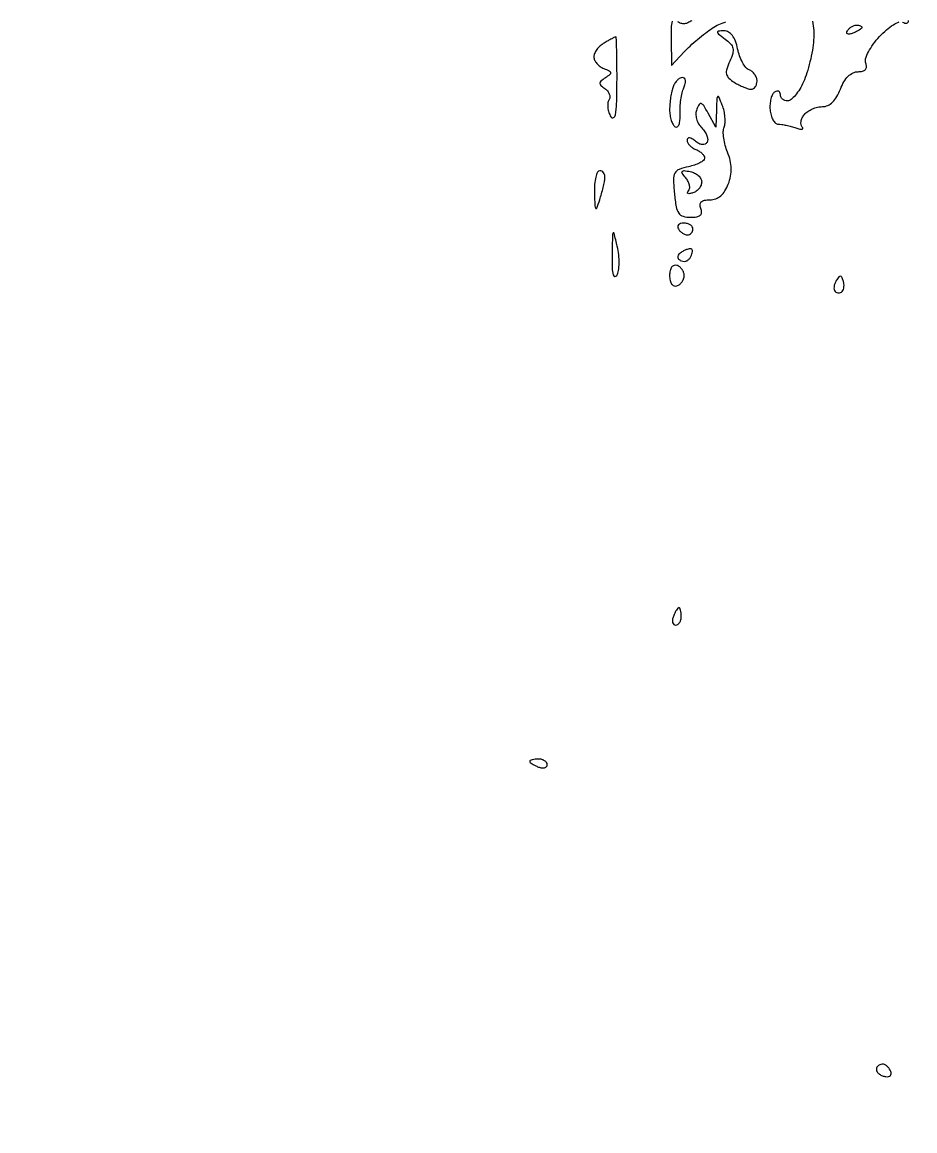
# Model space of a CAD drawing. Extents: x 0 to 102, y 0 to 135.
# Drawn here: x -0.01 to 12.95, y 97.73 to 113.83 of the extents above; entities that cross this region are included whole.
import ezdxf

# ---------------------------------------------------------------- set-up
doc = ezdxf.new("R2010")
doc.units = 0
doc.header["$MEASUREMENT"] = 0

msp = doc.modelspace()

# ---------------------------------------------------------------- linework, layer by layer
for points in [[(30.835569, 68.0607, 0.000004), (30.856286, 64.932268, 0.000002), (30.883525, 60.825814, 0.000002), (30.912326, 56.488502, 0.000002), (30.938318, 52.5789, -0.000116)], [(9.426117, 113.844886, 0.045109), (9.413207, 113.745227, 0.013447), (9.411399, 113.591691), (9.417336, 113.198942), (9.600581, 113.396666, -0.019112), (9.687067, 113.483112, -0.011325), (9.796307, 113.579757, -0.011325), (9.909834, 113.671373, -0.01908), (10.00956, 113.742297, -0.036684), (10.105155, 113.795356, -0.038896), (10.205657, 113.832684, -0.042109)], [(9.715123, 113.850756, -0.00681), (9.657012, 113.82029, -0.098445), (9.608162, 113.806614, -0.090059), (9.556135, 113.811986, -0.089343), (9.508976, 113.835396, -0.094848)], [(11.465365, 113.845027, -0.03518), (11.482326, 113.710192, -0.031537), (11.481162, 113.569233, -0.025301), (11.46313, 113.422041, -0.016346), (11.428137, 113.253898, -0.016438), (11.383026, 113.091369, -0.029624), (11.333967, 112.96215, -0.029969), (11.278901, 112.856891, -0.038543), (11.215556, 112.767967, -0.042627), (11.153361, 112.70525, -0.177938), (11.104248, 112.6872, -0.082953), (11.063671, 112.693979, -0.092639), (11.02921, 112.713518, -0.100596), (11.006167, 112.74262, -0.117842), (10.998, 112.776793, 0.106713), (10.991499, 112.806906, 0.181073), (10.973529, 112.824944, 0.163016), (10.946519, 112.827813, 0.084253), (10.914695, 112.8149, 0.143065), (10.883873, 112.780668, 0.049684), (10.8609, 112.717642, 0.044439), (10.848132, 112.639235, 0.038815), (10.848547, 112.556107, 0.046408), (10.8626, 112.476774, 0.063056), (10.890488, 112.409697, 0.079306), (10.927129, 112.364223, 0.185658), (10.967233, 112.3488, -0.038428), (11.016925, 112.344975, -0.015125), (11.08446, 112.332415, -0.014865), (11.156956, 112.314377, -0.01798), (11.223731, 112.293021, 0.023676), (11.279725, 112.275813, 0.098996), (11.314755, 112.273938, 0.388449), (11.324546, 112.285901, 0.172058), (11.315984, 112.306387, -0.14493), (11.299137, 112.341367, -0.083132), (11.299369, 112.388571, -0.070885), (11.316138, 112.440501, -0.059785), (11.347493, 112.489066, -0.072295), (11.395716, 112.532547, -0.044596), (11.462857, 112.569249, -0.043803), (11.537362, 112.594236, -0.059076), (11.607908, 112.6026, 0.108714), (11.684915, 112.619544, 0.084291), (11.755892, 112.668241, 0.068636), (11.818318, 112.747981, 0.041582), (11.869896, 112.8564, -0.042133), (11.920509, 112.962491, -0.064938), (11.982678, 113.042752, -0.079326), (12.052355, 113.092888, -0.116882), (12.125399, 113.1102, 0.05637), (12.19188, 113.117719, 0.151707), (12.232557, 113.141354, 0.187061), (12.247731, 113.180078, 0.092772), (12.238067, 113.232773, -0.168831), (12.235987, 113.297946, -0.043642), (12.276525, 113.396612, -0.038931), (12.345999, 113.508694, -0.029671), (12.438174, 113.619913, -0.026032), (12.539176, 113.71734, -0.038112), (12.638258, 113.79098, -0.042966), (12.722953, 113.834759, -0.240687)], [(12.772258, 113.830747, 0.064448), (12.805553, 113.815684, 0.136072), (12.833661, 113.814963, 0.191457), (12.852105, 113.828219, 0.143293), (12.8592, 113.852469, -0.23236)], [(31.042661, 24.1956, 0.000001), (31.037549, 23.023692, 0.000001), (31.032419, 21.846099, 0.000001), (31.02793, 20.814404, 0.000005)]]:
    msp.add_lwpolyline(points, format="xyb")
for points in [[(10.180245, 113.7024, 0.018918), (10.09884, 113.699319, 0.430983), (10.085592, 113.682978, 0.197031), (10.100872, 113.656393, 0.007173), (10.195933, 113.584768, -0.04556), (10.275972, 113.514223, -0.139075), (10.309152, 113.450635, -0.125027), (10.3058, 113.374866, -0.033652), (10.263032, 113.261328, 0.031248), (10.219703, 113.147952, 0.129298), (10.216402, 113.075303, 0.152354), (10.249262, 113.017124, 0.049044), (10.328682, 112.955961, 0.021608), (10.396011, 112.917853, 0.021525), (10.466462, 112.885646, 0.021965), (10.53029, 112.862937, 0.074613), (10.573852, 112.8564, 0.13632), (10.606551, 112.865484, 0.100294), (10.634412, 112.891018, 0.086508), (10.653165, 112.929211, 0.071081), (10.6596, 112.974249, 0.088087), (10.651016, 113.022595, 0.066488), (10.625857, 113.070428, 0.065718), (10.588642, 113.110516, 0.081402), (10.544729, 113.136178, -0.132844), (10.496949, 113.171055, -0.043815), (10.448264, 113.243999, -0.040026), (10.406101, 113.338172, -0.035902), (10.377644, 113.441329, 0.038003), (10.346048, 113.554018, 0.074655), (10.301646, 113.635612, 0.100603), (10.245795, 113.684881, 0.131331)], [(12.102793, 113.787, -0.039867), (12.133275, 113.784566, -0.059132), (12.159015, 113.777233, -0.077771), (12.176528, 113.766475, -0.219607), (12.1824, 113.753751, -0.2252), (12.17489, 113.737923, -0.029412), (12.143832, 113.71547, -0.029555), (12.101399, 113.691841, -0.020646), (12.051106, 113.67012, -0.036408), (12.002057, 113.65529, -0.155351), (11.971955, 113.657927, -0.32948), (11.961857, 113.674826, -0.1144), (11.971499, 113.703369, -0.061454), (11.997174, 113.735359, -0.051183), (12.031387, 113.762433, -0.053277), (12.068524, 113.780866, -0.088797)], [(8.60805, 113.615227, 0.086883), (8.594175, 113.611021, 0.003906), (8.549623, 113.58808, 0.006456), (8.497106, 113.559646, 0.004566), (8.43885, 113.526424, 0.052058), (8.382219, 113.485009, 0.049493), (8.33429, 113.43214, 0.05334), (8.301528, 113.376345, 0.106492), (8.2908, 113.326547, 0.111942), (8.301596, 113.278931, 0.066075), (8.333593, 113.229864, 0.060955), (8.380778, 113.186849, 0.062844), (8.436479, 113.157, -0.021756), (8.514543, 113.12308, -0.245524), (8.533948, 113.09679, -0.269317), (8.522571, 113.067615, -0.025386), (8.457629, 113.021049, 0.029193), (8.394216, 112.974845, 0.210955), (8.377611, 112.941906, 0.23135), (8.391481, 112.909424, 0.035018), (8.449689, 112.865859, -0.077372), (8.489878, 112.830113, -0.088569), (8.515075, 112.785357, -0.098687), (8.521615, 112.738725, -0.124683), (8.50856, 112.697329, 0.113302), (8.492718, 112.650765, 0.055319), (8.493238, 112.587686, 0.050772), (8.508605, 112.519036, 0.051461), (8.537449, 112.45522, 0.393016), (8.575292, 112.443741, 0.240015), (8.605522, 112.4839, 0.036796), (8.62171, 112.644309, 0.005774), (8.626627, 112.96215, 0.003022), (8.626095, 113.213382, 0.005068), (8.622231, 113.424447, 0.00104), (8.616632, 113.607872, 0.440361)], [(9.577903, 113.0256, 0.132576), (9.541755, 113.015844, 0.062648), (9.503069, 112.986291, 0.05559), (9.467873, 112.942965, 0.051235), (9.441951, 112.891781, 0.03669), (9.422222, 112.826397, 0.016725), (9.405684, 112.738642, 0.016458), (9.394352, 112.644586, 0.021751), (9.3906, 112.558374, 0.037485), (9.396613, 112.478285, 0.041303), (9.414521, 112.402631, 0.045337), (9.440719, 112.34162, 0.130994), (9.472032, 112.308458, 0.301744), (9.502152, 112.309438, 0.148235), (9.526656, 112.341153, 0.071487), (9.541144, 112.405712, 0.031096), (9.542541, 112.493815, -0.026189), (9.543153, 112.594901, -0.020681), (9.55405, 112.703757, -0.021124), (9.572677, 112.804194, -0.047684), (9.59706, 112.87755, 0.042443), (9.617349, 112.936519, 0.094081), (9.620138, 112.983798, 0.16051), (9.605797, 113.013716, 0.204142)], [(10.154671, 112.623656, 0.005736), (10.104958, 112.743353, 0.485132), (10.088297, 112.747827, 0.2249), (10.076172, 112.724946, 0.002984), (10.069765, 112.5603), (10.061404, 112.3065), (9.950363, 112.506777, 0.012291), (9.884917, 112.618264, 0.172601), (9.849171, 112.646791, 0.357925), (9.818694, 112.635469, 0.040332), (9.784404, 112.563941, 0.091514), (9.77229, 112.498813, 0.065908), (9.781916, 112.425336, 0.063014), (9.811232, 112.353556, 0.068053), (9.856921, 112.293394, -0.049048), (9.901922, 112.238577, -0.059472), (9.932055, 112.179339, -0.070305), (9.943763, 112.124777, -0.157424), (9.933746, 112.084072, -0.143227), (9.904282, 112.05756, -0.138095), (9.864732, 112.050619, -0.099339), (9.816789, 112.065384, -0.049024), (9.763768, 112.101251, 0.033904), (9.714543, 112.136761, 0.112309), (9.677028, 112.149758, 0.248118), (9.65411, 112.140694, 0.178812), (9.6444, 112.11441, 0.125677), (9.653712, 112.077948, 0.064053), (9.681677, 112.039433, 0.05745), (9.722768, 112.004817, 0.054778), (9.7713, 111.979806, -0.049014), (9.819842, 111.955492, -0.054317), (9.860923, 111.92289, -0.061576), (9.888994, 111.887345, -0.137213), (9.8982, 111.85443, -0.226182), (9.882612, 111.821734, -0.049303), (9.82904, 111.786443, -0.0422), (9.752929, 111.754296, -0.029482), (9.662762, 111.730662, 0.041331), (9.528299, 111.691995, 0.184647), (9.468128, 111.638385, 0.12786), (9.447123, 111.545958, 0.016054), (9.460148, 111.339387, 0.018255), (9.485318, 111.149214, 0.107048), (9.522606, 111.056227, 0.175555), (9.585695, 111.010367, 0.070366), (9.692931, 110.9952, 0.035853), (9.784111, 111.001747, 0.139567), (9.835239, 111.024622, 0.215754), (9.854243, 111.064188, 0.097603), (9.844194, 111.1221, -0.090624), (9.833497, 111.179052, -0.204966), (9.850224, 111.218679, -0.149235), (9.896102, 111.242026, -0.043644), (9.975843, 111.249, 0.089132), (10.058956, 111.263935, 0.087659), (10.132212, 111.306902, 0.07648), (10.193791, 111.378139, 0.049244), (10.242514, 111.476056, 0.042666), (10.276016, 111.593426, 0.054565), (10.285413, 111.705389, 0.053408), (10.27038, 111.818616, 0.038516), (10.230786, 111.939836, -0.033054), (10.196893, 112.039891, -0.031913), (10.176, 112.144719, -0.033564), (10.169769, 112.239247, -0.091535), (10.181974, 112.304886, 0.077508), (10.195459, 112.36763, 0.035625), (10.194267, 112.451459, 0.03419), (10.180337, 112.541314, 0.040028)], [(8.3754, 111.672, 0.292899), (8.343269, 111.651412, 0.048902), (8.318128, 111.578808, 0.040386), (8.302127, 111.47633, 0.025191), (8.299233, 111.35475, 0.002769), (8.305497, 111.159768, 0.147695), (8.31747, 111.124917, 0.604142), (8.334147, 111.127273, 0.008407), (8.3754, 111.249, 0.009604), (8.401949, 111.337731, 0.008974), (8.425714, 111.429436, 0.008985), (8.443887, 111.511606, 0.030037), (8.451567, 111.56625, 0.079052), (8.448402, 111.606645, 0.09736), (8.432672, 111.640936, 0.110062), (8.40699, 111.663797, 0.127718)], [(9.689393, 111.659449, -0.065245), (9.753044, 111.638316, -0.071354), (9.806989, 111.601937, -0.080463), (9.843352, 111.556452, -0.129171), (9.8559, 111.508691, -0.097488), (9.846383, 111.460346, -0.071744), (9.818623, 111.41318, -0.069352), (9.7775, 111.37432, -0.078872), (9.729, 111.350218, -0.030297), (9.683742, 111.338988, -0.147808), (9.6578, 111.341876, -0.390158), (9.651659, 111.355536, -0.107668), (9.664816, 111.377684, 0.158665), (9.681096, 111.412643, 0.0817), (9.679052, 111.461395, 0.067788), (9.65969, 111.516074, 0.054313), (9.625209, 111.568224, -0.019773), (9.574124, 111.634981, -0.316683), (9.574117, 111.661909, -0.277148), (9.60038, 111.673541, -0.016621)], [(9.597107, 110.9106, 0.066118), (9.550439, 110.904402, 0.138808), (9.519317, 110.885749, 0.191142), (9.508368, 110.858118, 0.139169), (9.5175, 110.826, 0.06081), (9.543405, 110.793639, 0.051032), (9.577811, 110.766251, 0.053229), (9.615081, 110.747601, 0.089642), (9.649393, 110.7414, 0.105429), (9.679767, 110.747877, 0.099231), (9.705615, 110.766251, 0.096318), (9.722941, 110.793705, 0.092995), (9.729, 110.826, 0.153634), (9.718846, 110.858265, 0.097988), (9.690256, 110.885749, 0.080552), (9.647538, 110.904294, 0.062283)], [(8.63116, 110.573866, 0.003091), (8.584538, 110.766759, 0.672555), (8.570682, 110.768759, 0.128496), (8.560608, 110.732973, 0.001105), (8.555832, 110.4453, 0.009919), (8.556841, 110.260106, 0.051466), (8.569893, 110.158798, 0.309029), (8.594652, 110.136174, 0.304346), (8.625073, 110.150866, 0.096307), (8.649568, 110.220563, 0.032901), (8.658188, 110.327863, 0.031108), (8.652291, 110.451118, 0.030251)], [(9.713871, 110.530929, 0.211554), (9.693958, 110.538616, 0.051196), (9.658223, 110.533185, 0.043708), (9.614828, 110.517811, 0.031442), (9.569468, 110.493575, 0.051827), (9.526356, 110.460313, 0.154764), (9.508605, 110.428052, 0.207337), (9.515173, 110.39768, 0.099167), (9.544922, 110.369895, 0.103479), (9.58275, 110.3562, 0.098884), (9.623553, 110.358487, 0.096839), (9.661027, 110.376414, 0.094768), (9.689326, 110.407249, 0.038613), (9.708637, 110.444672, 0.050865), (9.719891, 110.481368, 0.060887), (9.722181, 110.512138, 0.18664)], [(9.49635, 110.29725, 0.162171), (9.454128, 110.297259, 0.158614), (9.419885, 110.271978, 0.105759), (9.397761, 110.221008, 0.049736), (9.3906, 110.1492, 0.049736), (9.397761, 110.077392, 0.105759), (9.419885, 110.026422, 0.158614), (9.454128, 110.001141, 0.162171), (9.49635, 110.00115, 0.087886), (9.536768, 110.023077, 0.06965), (9.571036, 110.05918, 0.06941), (9.594174, 110.103446, 0.085974), (9.6021, 110.1492, 0.085974), (9.594174, 110.194954, 0.06941), (9.571036, 110.23922, 0.06965), (9.536768, 110.275323, 0.087886)], [(11.910601, 110.076296, 0.033951), (11.889363, 110.128019, 0.286646), (11.868901, 110.140704, 0.233206), (11.845091, 110.128861, 0.024362), (11.808718, 110.075955, 0.052326), (11.787142, 110.031178, 0.061761), (11.776835, 109.985322, 0.07231), (11.778702, 109.945324, 0.149701), (11.793229, 109.917971, 0.099724), (11.816508, 109.902499, 0.098103), (11.8441, 109.897128, 0.097782), (11.871731, 109.90268, 0.098356), (11.895113, 109.918313, 0.115259), (11.912104, 109.945664, 0.057227), (11.920746, 109.985804, 0.052345), (11.920432, 110.031624, 0.052621)], [(9.526551, 105.327, 0.222225), (9.510789, 105.31963, 0.030693), (9.488765, 105.289723, 0.030395), (9.465682, 105.248708, 0.02136), (9.444606, 105.2001, 0.055937), (9.431958, 105.151509, 0.100118), (9.434286, 105.110477, 0.147206), (9.450734, 105.083562, 0.184534), (9.477855, 105.0732, 0.152681), (9.509107, 105.082971, 0.098158), (9.535729, 105.110477, 0.08088), (9.553689, 105.151579, 0.062722), (9.5598, 105.2001, 0.024748), (9.557391, 105.24873, 0.039339), (9.550033, 105.289723, 0.046727), (9.539405, 105.318871, 0.289661)], [(7.4871, 103.1274, 0.024748), (7.43847, 103.124991, 0.039339), (7.397477, 103.117633, 0.046727), (7.368329, 103.107005, 0.289661), (7.3602, 103.094151, 0.222225), (7.36757, 103.078389, 0.030693), (7.397477, 103.056365, 0.030395), (7.438492, 103.033282, 0.02136), (7.4871, 103.012206, 0.055937), (7.535691, 102.999558, 0.100118), (7.576723, 103.001886, 0.147206), (7.603638, 103.018334, 0.184534), (7.614, 103.045455, 0.152681), (7.604229, 103.076707, 0.098158), (7.576723, 103.103329, 0.08088), (7.535621, 103.121289, 0.062722)], [(12.526646, 98.682287, 0.09691), (12.492953, 98.694983, 0.097419), (12.457025, 98.69401, 0.09843), (12.424437, 98.679553, 0.101208), (12.400232, 98.653845, 0.157716), (12.392087, 98.620665, 0.122565), (12.403706, 98.585132, 0.09613), (12.434195, 98.552512, 0.065363), (12.478986, 98.52822, 0.052397), (12.527405, 98.515251, 0.094863), (12.568266, 98.516565, 0.143728), (12.595053, 98.531436, 0.197116), (12.6054, 98.556662, 0.086896), (12.599615, 98.589695, 0.053363), (12.582266, 98.625307, 0.051508), (12.556771, 98.657962, 0.062935)]]:
    msp.add_lwpolyline(points, format="xyb", close=True)

doc.saveas('drawing.dxf')
